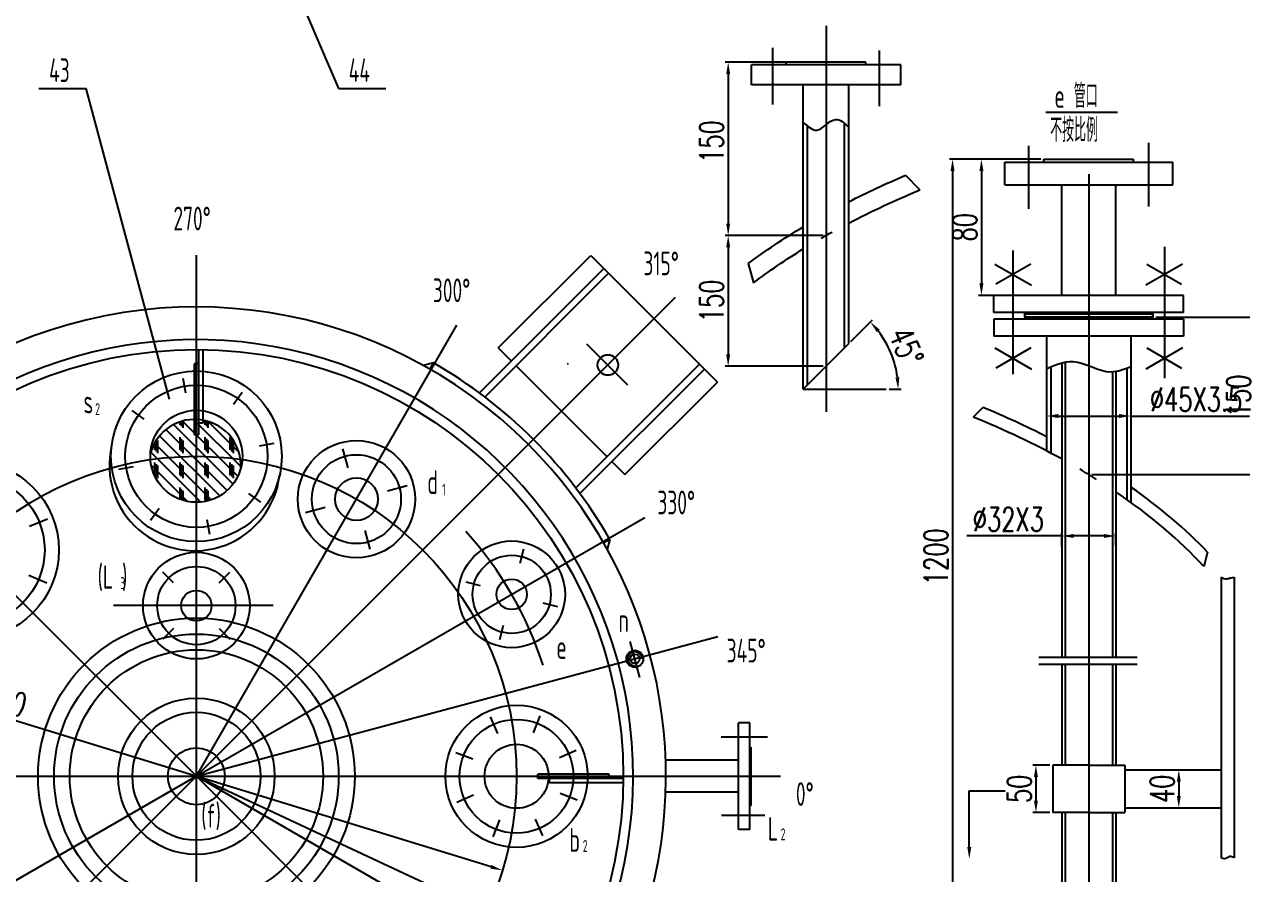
# Model space of a CAD drawing. Extents: x 174 to 768, y -773 to 68.
# Drawn here: x 312 to 568.7, y -595.7 to -416.6 of the extents above; entities that cross this region are included whole.
import ezdxf

# ---------------------------------------------------------------- set-up
doc = ezdxf.new("R2010")
doc.units = 0
doc.header["$MEASUREMENT"] = 0
doc.layers.get('DEFPOINTS').update_dxf_attribs({"linetype": 'CONTINUOUS', "lineweight": 30})
doc.layers.add('DIM', color=7, linetype='CONTINUOUS')
doc.styles.add('HZ5', font='romans.shx', dxfattribs={"width": 0.7, "height": 5, "bigfont": 'hztxt.shx'})
doc.styles.add('J_BigFont', font='gbenor.shx', dxfattribs={"bigfont": 'gbcbig.shx'})
doc.dimstyles.new('机械制图iso', dxfattribs={"dimscale": 0, "dimtxt": 0.18, "dimasz": 2.5, "dimexe": 0.625, "dimexo": 0.625, "dimgap": 1, "dimtad": 1, "dimdec": 4, "dimzin": 0, "dimdsep": 46, "dimtxsty": 'HZ5', "dimcen": 0, "dimadec": 0, "dimazin": 0, "dimtfac": 1, "dimtdec": 4, "dimtmove": 0, "dimatfit": 2, "dimfxl": 0, "dimtolj": 1, "dimtzin": 0, "dimarcsym": 0})

# ---------------------------------------------------------------- blocks, each defined once
blk = doc.blocks.new('*D42')
at = {"layer": 'DEFPOINTS', "color": 0}
for p in [(283.79, -555.34), (412.84, -594.99)]:
    blk.add_point(p, dxfattribs=at)
at = {"layer": 'DIM', "color": 0, "lineweight": -2}
blk.add_line((410.45, -594.26), (286.18, -556.08), dxfattribs=at)
at = {"layer": 'DIM', "color": 0}
for points in [[(286.3, -555.68), (286.06, -556.47), (283.79, -555.34)], [(410.57, -593.86), (410.32, -594.65), (412.84, -594.99)]]:
    blk.add_solid(points, dxfattribs=at)
at = {"layer": 'DIM', "color": 0, "insert": (306.53, -558.67), "char_height": 5, "attachment_point": 5, "rotation": 342.9211, "style": 'HZ5'}
blk.add_mtext('\\A1;%%c900', dxfattribs=at)
blk = doc.blocks.new('*D166')
at = {"layer": 'DEFPOINTS', "color": 0}
for p in [(527.55, -494.27), (545.35, -494.27), (545.35, -499.17)]:
    blk.add_point(p, dxfattribs=at)
at = {"layer": 'DIM', "color": 0, "lineweight": -2}
for p, q in [((527.55, -494.9), (527.55, -499.79)), ((545.35, -494.9), (545.35, -499.79)), ((530.05, -499.17), (542.85, -499.17)), ((545.35, -499.17), (570.35, -499.17))]:
    blk.add_line(p, q, dxfattribs=at)
at = {"layer": 'DIM', "color": 0}
for points in [[(530.05, -498.75), (530.05, -499.59), (527.55, -499.17)], [(542.85, -498.75), (542.85, -499.59), (545.35, -499.17)]]:
    blk.add_solid(points, dxfattribs=at)
at = {"layer": 'DIM', "color": 0, "insert": (559.1, -495.67), "char_height": 5, "attachment_point": 5, "style": 'HZ5'}
blk.add_mtext('\\A1;%%c45X3.5', dxfattribs=at)
blk = doc.blocks.new('*D167')
at = {"layer": 'DEFPOINTS', "color": 0}
for p in [(555.31, -573.8), (555.31, -581.8), (555.44, -581.8)]:
    blk.add_point(p, dxfattribs=at)
at = {"layer": 'DIM', "color": 0, "lineweight": -2}
for p, q in [((555.94, -573.8), (556.07, -573.8)), ((555.44, -576.3), (555.44, -579.3)), ((555.94, -581.8), (556.07, -581.8))]:
    blk.add_line(p, q, dxfattribs=at)
at = {"layer": 'DIM', "color": 0}
for points in [[(555.03, -576.3), (555.86, -576.3), (555.44, -573.8)], [(555.03, -579.3), (555.86, -579.3), (555.44, -581.8)]]:
    blk.add_solid(points, dxfattribs=at)
at = {"layer": 'DIM', "color": 0, "insert": (551.94, -577.8), "char_height": 5, "attachment_point": 5, "rotation": 90, "style": 'HZ5'}
blk.add_mtext('\\A1;40', dxfattribs=at)
blk = doc.blocks.new('*D168')
at = {"layer": 'DEFPOINTS', "color": 0}
for p in [(528.85, -572.8), (525.32, -582.8), (528.85, -582.8)]:
    blk.add_point(p, dxfattribs=at)
at = {"layer": 'DIM', "color": 0, "lineweight": -2}
for p, q in [((528.23, -572.8), (524.7, -572.8)), ((525.32, -575.3), (525.32, -580.3)), ((528.23, -582.8), (524.7, -582.8))]:
    blk.add_line(p, q, dxfattribs=at)
at = {"layer": 'DIM', "color": 0}
for points in [[(524.9, -575.3), (525.74, -575.3), (525.32, -572.8)], [(524.9, -580.3), (525.74, -580.3), (525.32, -582.8)]]:
    blk.add_solid(points, dxfattribs=at)
at = {"layer": 'DIM', "color": 0, "insert": (521.82, -577.8), "char_height": 5, "attachment_point": 5, "rotation": 90, "style": 'HZ5'}
blk.add_mtext('\\A1;50', dxfattribs=at)
blk = doc.blocks.new('*D169')
at = {"layer": 'DEFPOINTS', "color": 0}
for p in [(530.75, -524.47), (530.75, -527.27), (542.15, -527.13)]:
    blk.add_point(p, dxfattribs=at)
at = {"layer": 'DIM', "color": 0, "lineweight": -2}
for p, q in [((530.75, -524.47), (510.75, -524.47)), ((530.75, -526.65), (530.75, -523.85)), ((539.65, -524.47), (533.25, -524.47)), ((542.15, -526.5), (542.15, -523.85))]:
    blk.add_line(p, q, dxfattribs=at)
at = {"layer": 'DIM', "color": 0}
for points in [[(533.25, -524.06), (533.25, -524.89), (530.75, -524.47)], [(539.65, -524.06), (539.65, -524.89), (542.15, -524.47)]]:
    blk.add_solid(points, dxfattribs=at)
at = {"layer": 'DIM', "color": 0, "insert": (519.5, -520.97), "char_height": 5, "attachment_point": 5, "style": 'HZ5'}
blk.add_mtext('\\A1;%%c32X3', dxfattribs=at)
blk = doc.blocks.new('*D172')
at = {"layer": 'DEFPOINTS', "color": 0}
for p in [(549.94, -478.32), (536.45, -511.52), (571.56, -511.52)]:
    blk.add_point(p, dxfattribs=at)
at = {"layer": 'DIM', "color": 0, "lineweight": -2}
for p, q in [((550.57, -478.32), (572.19, -478.32)), ((571.56, -480.82), (571.56, -509.02)), ((537.08, -511.52), (572.19, -511.52))]:
    blk.add_line(p, q, dxfattribs=at)
at = {"layer": 'DIM', "color": 0}
for points in [[(571.14, -480.82), (571.98, -480.82), (571.56, -478.32)], [(571.14, -509.02), (571.98, -509.02), (571.56, -511.52)]]:
    blk.add_solid(points, dxfattribs=at)
at = {"layer": 'DIM', "color": 0, "insert": (568.06, -494.92), "char_height": 5, "attachment_point": 5, "rotation": 90, "style": 'HZ5'}
blk.add_mtext('\\A1;150', dxfattribs=at)
blk = doc.blocks.new('*D173')
at = {"layer": 'DEFPOINTS', "color": 0}
for p in [(527, -444.98), (507.74, -612.72), (542.15, -612.72)]:
    blk.add_point(p, dxfattribs=at)
at = {"layer": 'DIM', "color": 0, "lineweight": -2}
for p, q in [((526.38, -444.98), (507.12, -444.98)), ((507.74, -447.48), (507.74, -610.22)), ((541.53, -612.72), (507.12, -612.72))]:
    blk.add_line(p, q, dxfattribs=at)
at = {"layer": 'DIM', "color": 0}
for points in [[(507.32, -447.48), (508.16, -447.48), (507.74, -444.98)], [(507.32, -610.22), (508.16, -610.22), (507.74, -612.72)]]:
    blk.add_solid(points, dxfattribs=at)
at = {"layer": 'DIM', "color": 0, "insert": (504.24, -528.85), "char_height": 5, "attachment_point": 5, "rotation": 90, "style": 'HZ5'}
blk.add_mtext('\\A1;1200', dxfattribs=at)
blk = doc.blocks.new('*D181')
at = {"layer": 'DEFPOINTS', "color": 0}
for p in [(481.07, -461.09), (460.44, -488.69), (481.07, -488.69)]:
    blk.add_point(p, dxfattribs=at)
at = {"layer": 'DIM', "color": 0, "lineweight": -2}
for p, q in [((480.45, -461.09), (459.81, -461.09)), ((460.44, -463.59), (460.44, -486.19)), ((480.45, -488.69), (459.81, -488.69))]:
    blk.add_line(p, q, dxfattribs=at)
at = {"layer": 'DIM', "color": 0}
for points in [[(460.02, -463.59), (460.85, -463.59), (460.44, -461.09)], [(460.02, -486.19), (460.85, -486.19), (460.44, -488.69)]]:
    blk.add_solid(points, dxfattribs=at)
at = {"layer": 'DIM', "color": 0, "insert": (456.94, -474.89), "char_height": 5, "attachment_point": 5, "rotation": 90, "style": 'HZ5'}
blk.add_mtext('\\A1;150', dxfattribs=at)
blk = doc.blocks.new('*D180')
at = {"layer": 'DEFPOINTS', "color": 0}
for p in [(489.47, -424.53), (460.44, -461.09), (481.07, -461.09)]:
    blk.add_point(p, dxfattribs=at)
at = {"layer": 'DIM', "color": 0, "lineweight": -2}
for p, q in [((488.85, -424.53), (459.81, -424.53)), ((460.44, -427.03), (460.44, -458.59)), ((480.45, -461.09), (459.81, -461.09))]:
    blk.add_line(p, q, dxfattribs=at)
at = {"layer": 'DIM', "color": 0}
for points in [[(460.02, -427.03), (460.85, -427.03), (460.44, -424.53)], [(460.02, -458.59), (460.85, -458.59), (460.44, -461.09)]]:
    blk.add_solid(points, dxfattribs=at)
at = {"layer": 'DIM', "color": 0, "insert": (456.94, -441.29), "char_height": 5, "attachment_point": 5, "rotation": 90, "style": 'HZ5'}
blk.add_mtext('\\A1;150', dxfattribs=at)
blk = doc.blocks.new('*D182')
at = {"layer": 'DEFPOINTS', "color": 0}
for p in [(485.87, -483.89), (495.59, -488.31), (476.27, -493.49), (476.27, -493.49), (493.73, -493.49)]:
    blk.add_point(p, dxfattribs=at)
at = {"layer": 'DIM', "color": 0, "lineweight": -2}
for p, q in [((486.31, -483.45), (490.86, -478.9)), ((494.36, -493.49), (496.9, -493.49))]:
    blk.add_line(p, q, dxfattribs=at)
blk.add_arc((476.27, -493.49), 20, 7.1652, 37.8348, dxfattribs=at)
at = {"layer": 'DIM', "color": 0}
for points in [[(491.76, -481.49), (492.38, -480.94), (490.42, -479.34)], [(496.53, -490.97), (495.7, -491.02), (496.27, -493.49)]]:
    blk.add_solid(points, dxfattribs=at)
at = {"layer": 'DIM', "color": 0, "insert": (497.99, -484.49), "char_height": 5, "attachment_point": 5, "rotation": 292.5, "style": 'HZ5'}
blk.add_mtext('\\A1;45°', dxfattribs=at)
blk = doc.blocks.new('*D188')
at = {"layer": 'DEFPOINTS', "color": 0}
for p in [(527, -444.98), (513.83, -473.72), (530.75, -473.72)]:
    blk.add_point(p, dxfattribs=at)
at = {"layer": 'DIM', "color": 0, "lineweight": -2}
for p, q in [((526.38, -444.98), (513.21, -444.98)), ((513.83, -447.48), (513.83, -471.22)), ((530.13, -473.72), (513.21, -473.72))]:
    blk.add_line(p, q, dxfattribs=at)
at = {"layer": 'DIM', "color": 0}
for points in [[(513.42, -447.48), (514.25, -447.48), (513.83, -444.98)], [(513.42, -471.22), (514.25, -471.22), (513.83, -473.72)]]:
    blk.add_solid(points, dxfattribs=at)
at = {"layer": 'DIM', "color": 0, "insert": (510.33, -459.35), "char_height": 5, "attachment_point": 5, "rotation": 90, "style": 'HZ5'}
blk.add_mtext('\\A1;80', dxfattribs=at)

msp = doc.modelspace()

# ---------------------------------------------------------------- hatches: boundary and pattern name
at = {"layer": 'DIM'}
h = msp.add_hatch(dxfattribs=at)
h.set_pattern_fill('CORK', color=256, scale=15, angle=-45, style=0)
h.set_pattern_definition([(315, (477.4428, 46.553), (1.325825, 1.325825), []), (90, (477.443, 45.227), (-5.3033, 2e-11), [2.65165, -2.65165]), (90, (477.774, 44.8957), (-5.3033, 2e-11), [2.65165, -2.65165]), (90, (478.1057, 44.564), (-5.3033, 2e-11), [2.65165, -2.65165])])
h.paths.add_polyline_path([(338.63593, -508.36299, 0.393299677), (348.31283, -517.36773), (348.31283, -507.66574, 0.035979828)])
h.paths.add_polyline_path([(348.31283, -507.66574), (348.31283, -517.36773, 0.198912367), (355.17318, -514.52608, 0.128645182), (357.65388, -510.28747, 0.051195722), (357.59349, -508.30678, 0.034495691)])
h.paths.add_polyline_path([(357.59349, -508.30678, 0.365986213), (348.31283, -499.8951), (348.31283, -507.66574, -0.034495691)])
h.paths.add_polyline_path([(348.31283, -499.8951, 0.345824392), (338.63585, -506.96954, 0.035952525), (338.63593, -508.36299, -0.035979828), (348.31283, -507.66574)])

# ---------------------------------------------------------------- linework, layer by layer
for p, q in [((357.06782, -380.47457), (378.2629, -430.12742)), ((469.82053, -433.43473), (469.82053, -421.51401)), ((492.32053, -433.85408), (492.32053, -422.07066)), ((465.32053, -429.32653), (465.32053, -425.12653)), ((496.82053, -425.12653), (465.32053, -425.12653)), ((472.67053, -425.12653), (472.67053, -424.52653)), ((489.47053, -424.52653), (472.67053, -424.52653)), ((489.47053, -425.12653), (489.47053, -424.52653)), ((496.82053, -429.32653), (496.82053, -425.12653)), ((315.08638, -430.12742), (325.08638, -430.12742)), ((342.63175, -495.60766), (325.08638, -430.12742)), ((378.2629, -430.12742), (388.2629, -430.12742)), ((496.82053, -429.32653), (465.32053, -429.32653)), ((476.27053, -493.48939), (476.27053, -429.32653)), ((485.87053, -483.88939), (485.87053, -429.32653)), ((542.51798, -435.12502), (527.38306, -435.12502)), ((477.17053, -492.58939), (477.17053, -438.02186)), ((484.97053, -484.78939), (484.97053, -437.46649)), ((523.79775, -455.47235), (523.79775, -442.216)), ((549.11025, -455.00058), (549.11025, -441.58977)), ((518.73525, -450.37885), (518.73525, -445.65385)), ((518.73525, -445.65385), (554.17275, -445.65385)), ((527.004, -445.65385), (527.004, -444.97885)), ((527.004, -444.97885), (545.904, -444.97885)), ((545.904, -445.65385), (545.904, -444.97885)), ((554.17275, -450.37885), (554.17275, -445.65385)), ((497.80518, -448.40094), (500.87099, -451.46675)), ((536.454, -448.19288), (536.454, -617.32494)), ((518.73525, -450.37885), (554.17275, -450.37885)), ((530.754, -473.71991), (530.754, -450.37885)), ((542.154, -473.71991), (542.154, -450.37885)), ((520.454, -464.23768), (520.454, -490.36971)), ((552.454, -463.52094), (552.454, -491.19088)), ((411.94471, -484.80523), (431.46085, -465.28908)), ((431.46085, -465.28908), (458.18949, -492.01772)), ((464.64079, -466.98776), (465.74697, -471.11607)), ((407.97447, -494.2909), (434.21857, -468.0468)), ((409.13887, -495.16297), (435.2368, -469.06503)), ((516.67981, -467.1277), (524.41148, -471.59158)), ((524.22819, -467.1277), (516.86458, -471.37908)), ((556.22819, -467.1277), (548.49652, -471.59158)), ((548.67981, -467.1277), (556.04342, -471.37908)), ((516.454, -477.31991), (516.454, -473.71991)), ((556.454, -473.71991), (516.454, -473.71991)), ((556.454, -477.31991), (556.454, -473.71991)), ((556.454, -477.31991), (516.454, -477.31991)), ((522.96728, -477.71991), (522.96728, -477.31991)), ((549.94072, -477.71991), (549.94072, -477.31991)), ((516.454, -478.71991), (516.454, -482.31991)), ((556.454, -478.71991), (516.454, -478.71991)), ((522.96728, -478.31991), (522.96728, -477.71991)), ((522.96728, -477.71991), (522.96728, -478.31991)), ((549.94072, -477.71991), (522.96728, -477.71991)), ((522.96728, -478.31991), (522.96728, -478.71991)), ((549.94072, -478.31991), (522.96728, -478.31991)), ((549.94072, -478.31991), (522.96728, -478.31991)), ((549.94072, -478.31991), (549.94072, -477.71991)), ((549.94072, -477.71991), (549.94072, -478.31991)), ((549.94072, -478.31991), (549.94072, -478.71991)), ((556.454, -478.71991), (556.454, -482.31991)), ((556.454, -482.31991), (516.454, -482.31991)), ((527.554, -482.31991), (527.554, -506.52882)), ((545.354, -482.31991), (545.354, -517.40558)), ((411.94471, -484.80523), (414.70242, -487.56294)), ((476.27053, -493.48939), (485.87053, -483.88939)), ((516.67981, -484.79819), (524.41148, -489.26207)), ((524.22819, -484.79819), (516.86458, -489.04957)), ((556.22819, -484.79819), (548.49652, -489.26207)), ((548.67981, -484.79819), (556.04342, -489.04957)), ((398.2947, -487.97593), (396.22331, -488.53095)), ((398.2947, -487.97593), (397.5447, -489.27497)), ((415.72066, -488.58118), (434.89739, -507.75791)), ((426.70775, -488.09767), (426.49562, -488.3098)), ((428.31561, -514.3397), (454.41354, -488.24177)), ((429.18767, -515.5041), (455.43177, -489.26)), ((528.454, -488.81752), (528.454, -506.99997)), ((530.754, -487.99245), (530.754, -550.02185)), ((531.454, -487.82791), (531.454, -550.02185)), ((541.454, -489.82536), (541.454, -550.02185)), ((542.154, -489.74409), (542.154, -550.02185)), ((544.454, -489.06361), (544.454, -516.76155)), ((438.67334, -511.53386), (458.18949, -492.01772)), ((476.27053, -493.48939), (493.73338, -493.48939)), ((514.14729, -497.35438), (512.09503, -499.40664)), ((435.91563, -508.77615), (438.67334, -511.53386)), ((313.11726, -522.40269), (316.91068, -520.87936)), ((435.50264, -525.18387), (434.2036, -525.93387)), ((435.50264, -525.18387), (434.94762, -527.25526)), ((561.52268, -527.88986), (560.70893, -530.92682)), ((313.0052, -532.73989), (316.76472, -534.34509)), ((530.754, -551.48798), (530.754, -572.79672)), ((531.454, -551.48798), (531.454, -572.79672)), ((541.454, -551.48798), (541.454, -572.79672)), ((542.154, -551.48798), (542.154, -572.79672)), ((465.01283, -563.91574), (462.61283, -563.91574)), ((462.61283, -586.41574), (462.61283, -563.91574)), ((465.01283, -586.41574), (465.01283, -563.91574)), ((468.75606, -566.91574), (458.94628, -566.91574)), ((465.31283, -581.29858), (465.31283, -569.0329)), ((462.61283, -571.79074), (447.25529, -571.79074)), ((536.454, -572.79672), (528.854, -572.79672)), ((528.854, -572.79672), (528.854, -582.79672)), ((536.454, -572.79672), (544.054, -572.79672)), ((544.054, -572.79672), (544.054, -582.79672)), ((544.054, -573.79672), (564.34225, -573.79672)), ((462.61283, -578.54074), (447.25529, -578.54074)), ((511.26994, -578.22226), (518.81925, -578.22226)), ((511.26994, -590.09327), (511.26994, -578.22226)), ((465.31283, -581.29858), (465.01283, -581.29858)), ((544.054, -581.79672), (564.34225, -581.79672)), ((468.19408, -583.41574), (459.00489, -583.41574)), ((536.454, -582.79672), (528.854, -582.79672)), ((530.754, -582.79672), (530.754, -601.32319)), ((531.454, -582.79672), (531.454, -602.02319)), ((536.454, -582.79672), (544.054, -582.79672)), ((541.454, -582.79672), (541.454, -612.02319)), ((542.154, -582.79672), (542.154, -612.72319)), ((465.01283, -586.41574), (462.61283, -586.41574))]:
    msp.add_line(p, q, dxfattribs=at)
at = {"layer": 'DIM', "ltscale": 10}
for p, q in [((481.07053, -416.90917), (481.07053, -498.26842)), ((348.31283, -695.20691), (348.31283, -465.23366)), ((348.31283, -575.16574), (449.36343, -474.11514)), ((348.31283, -575.16574), (403.23623, -480.03563)), ((348.76283, -485.16686), (348.76283, -503.16574)), ((349.66283, -485.17586), (349.66283, -500.71564)), ((348.31283, -575.16574), (260.98317, -487.83607)), ((348.76283, -488.16574), (347.86283, -488.16574)), ((347.86283, -488.16574), (347.86283, -503.16574)), ((349.66283, -500.71564), (348.76283, -500.71564)), ((348.76283, -503.16574), (347.86283, -503.16574)), ((348.31283, -575.16574), (442.83205, -520.59504)), ((348.31283, -575.16574), (458.28005, -545.70011)), ((441.81822, -554.32222), (439.78957, -546.75118)), ((411.84762, -566.12698), (410.30126, -562.60203)), ((419.40037, -565.97054), (420.79944, -562.38459)), ((424.85159, -571.20052), (428.37654, -569.65416)), ((406.61764, -571.5782), (403.03168, -570.17913)), ((435.31283, -574.71574), (420.31283, -574.71574)), ((420.31283, -575.61574), (420.31283, -574.71574)), ((435.31283, -575.61574), (435.31283, -574.71574)), ((225.66881, -575.16574), (471.50118, -575.16574)), ((348.31283, -575.16574), (245.72064, -634.39737)), ((348.31283, -575.16574), (247.75775, -675.72082)), ((438.31171, -575.61574), (420.31283, -575.61574)), ((422.76293, -576.51574), (422.76293, -575.61574)), ((438.30271, -576.51574), (422.76293, -576.51574)), ((406.77408, -579.13095), (403.24913, -580.67731)), ((425.00803, -578.75327), (428.59399, -580.15234)), ((412.2253, -584.36093), (410.82623, -587.94689)), ((419.77805, -584.20449), (421.32441, -587.72944))]:
    msp.add_line(p, q, dxfattribs=at)
at = {"layer": 'DIM', "ltscale": 15}
for p, q in [((430.57173, -483.91611), (439.22469, -492.56906)), ((346.07507, -494.36389), (345.55424, -491.2679)), ((356.13632, -496.67757), (357.95723, -494.12009)), ((337.32467, -499.84225), (334.76719, -498.02134)), ((361.61468, -505.42797), (364.71067, -504.90714)), ((335.01099, -509.9035), (331.915, -510.42433)), ((359.301, -515.48923), (361.85848, -517.31013)), ((340.48934, -518.6539), (338.66844, -521.21138)), ((350.5506, -520.96758), (351.07143, -524.06357))]:
    msp.add_line(p, q, dxfattribs=at)
at = {"layer": 'DIM', "ltscale": 20}
for p, q in [((380.30016, -510.13064), (379.21003, -506.06222)), ((388.64122, -514.94635), (392.72763, -513.8514)), ((375.48445, -518.4717), (371.33356, -519.58392)), ((383.82551, -523.28741), (384.89678, -527.28546)), ((416.55617, -530.20472), (417.37376, -527.15343)), ((343.49712, -534.35002), (341.26342, -532.11632)), ((353.12855, -534.35002), (355.36225, -532.11632)), ((408.21511, -535.02044), (405.16381, -534.20284)), ((421.37188, -538.54578), (424.42318, -539.36338)), ((364.49576, -539.16574), (330.8234, -539.16574)), ((343.49712, -543.98145), (341.26342, -546.21515)), ((353.12855, -543.98145), (355.36225, -546.21515)), ((413.03082, -543.3615), (412.21323, -546.41279)), ((348.31283, -575.16574), (439.21221, -666.06511)), ((348.31283, -575.16574), (446.85439, -632.05873)), ((348.31283, -575.16574), (448.64291, -621.95042))]:
    msp.add_line(p, q, dxfattribs=at)
at = {"layer": 'DIM', "ltscale": 0.5}
for p, q in [((564.34225, -533.18766), (564.34225, -592.34701)), ((567.14225, -533.18766), (567.14225, -592.35397))]:
    msp.add_line(p, q, dxfattribs=at)
at = {"layer": 'DIM', "ltscale": 0.2}
for p, q in [((525.92524, -550.02185), (546.7007, -550.02185)), ((525.92524, -551.48798), (546.7007, -551.48798))]:
    msp.add_line(p, q, dxfattribs=at)
at = {"layer": 'DIM', "ltscale": 10}
for centre, radius in [((348.31283, -575.16574), 90), ((348.31283, -575.16574), 67.5), ((300.58313, -527.43603), 15.75), ((348.31283, -539.16574), 11.25), ((348.31283, -539.16574), 8.25), ((348.31283, -539.16574), 3.21972), ((348.31283, -575.16574), 30), ((348.31283, -575.16574), 13.5), ((415.81283, -575.16574), 12)]:
    msp.add_circle(centre, radius, dxfattribs=at)
at = {"layer": 'DIM'}
for centre, radius in [((435.0671, -488.41147), 2.16), ((348.31283, -507.66574), 18), ((348.31283, -507.66574), 9.70199), ((382.06283, -516.70902), 12.375), ((300.58313, -527.43603), 18.75), ((382.06283, -516.70902), 4.5), ((414.79349, -536.78311), 11.25), ((414.79349, -536.78311), 3.21972), ((348.31283, -575.16574), 33.375), ((348.31283, -575.16574), 26.7), ((440.76543, -550.39314), 1.77366), ((440.76543, -550.39314), 1.00955), ((348.31283, -575.16574), 16.5), ((415.81283, -575.16574), 15), ((348.31283, -575.16574), 6), ((415.81283, -575.16574), 6.75)]:
    msp.add_circle(centre, radius, dxfattribs=at)
at = {"layer": 'DIM', "ltscale": 15}
msp.add_circle((348.31283, -507.66574), 15, dxfattribs=at)
at = {"layer": 'DIM', "ltscale": 20}
for centre, radius in [((382.06283, -516.70902), 9.375), ((414.79349, -536.78311), 8.25)]:
    msp.add_circle(centre, radius, dxfattribs=at)
at = {"layer": 'DIM'}
for centre, radius, start, end in [((348.31283, -575.16574), 99, 45, 261.625032), ((348.31283, -575.16574), 92.1, 286.7831797, 210), ((348.31283, -575.16574), 100.5, 29.8236431, 60.1763569), ((347.9769, -509.59128), 9.70199, 355.8850425, 164.3222546), ((347.9769, -509.59128), 18, 166.991234, 353.2160632), ((348.31283, -575.16574), 99, 278.374968, 45), ((440.76543, -550.39314), 1.49148, 0, 267.4671531)]:
    msp.add_arc(centre, radius, start, end, dxfattribs=at)
at = {"layer": 'DIM', "ltscale": 10}
msp.add_arc((348.31283, -575.16574), 76.76525, 17.7793249, 42.2657588, dxfattribs=at)
at = {"layer": 'DIM', "extrusion": (0, 0, -1)}
for major_axis, ratio, start_param, end_param in [((184.2, 0), 0.511400651, 3.927367479, 4.015221597), ((180, 0), 0.5, 3.903771361, 4.017894027), ((184.2, 0), 0.511400651, 3.747309577, 3.850678163), ((180, 0), 0.5, 3.855564319, 3.874893122), ((180, 0), 0.5, 3.724018265, 3.823032311)]:
    msp.add_ellipse((616.07053, -520.62068), major_axis=major_axis, ratio=ratio, start_param=start_param, end_param=end_param, dxfattribs=at)
at = {"layer": 'DIM'}
for major_axis, ratio, start_param, end_param in [((-177.8, 0), 0.507874016, 3.923992334, 4.025906297), ((-175, 0), 0.5, 3.881016183, 4.027955138), ((-175, 0), 0.5, 3.816281931, 3.847821816), ((-175, 0), 0.5, 3.569037022, 3.778397149), ((-177.8, 0), 0.507874016, 3.591990986, 3.76936769)]:
    msp.add_ellipse((401.454, -567.19963), major_axis=major_axis, ratio=ratio, start_param=start_param, end_param=end_param, dxfattribs=at)
for points in [[(476.27053, -437.22314), (479.13598, -438.87751), (483.03585, -436.62592), (485.87053, -438.26253)], [(527.554, -489.20122), (533.17072, -487.69623), (541.15203, -489.83481), (545.354, -488.70889)]]:
    msp.add_spline(points, degree=3, dxfattribs=at)
at = {"layer": 'DIM', "ltscale": 0.2}
for points in [[(564.34225, -533.18766), (565.56473, -533.51523), (566.47235, -533.27203), (567.14225, -533.18766)], [(567.14225, -592.35397), (566.18827, -592.09835), (565.10255, -592.55073), (564.34225, -592.34701)]]:
    msp.add_spline(points, degree=3, dxfattribs=at)
at = {"layer": 'DIM'}
msp.add_solid([(511.6866, -590.09327), (510.85327, -590.09327), (511.26994, -592.59327)], dxfattribs=at)

# ---------------------------------------------------------------- texts
at = {"layer": 'DIM', "style": 'J_BigFont', "width": 0.7}
for s, height, p in [('43', 5, (317.2626, -428.73709)), ('44', 5, (380.43912, -428.73709)), ('e 管口', 5, (529.23294, -434.16799)), ('不按比例', 5, (528.32589, -441.35086)), ('270°', 5, (343.4735, -460.01918)), ('315°', 5, (442.57713, -469.48848)), ('300°', 5, (398.17574, -475.15905)), ('s', 5, (324.52301, -498.63772)), ('2', 2.5, (326.98489, -498.96067)), ('d', 5, (397.02433, -515.62829)), ('1', 2.5, (400.12673, -515.95812)), ('330°', 5, (445.51604, -519.91415)), ('(L )', 5, (327.49311, -535.60823)), ('3', 2.5, (332.27277, -535.66888)), ('n', 5, (437.3522, -544.76531)), ('345°', 5, (460.11636, -551.15132)), ('e', 5, (424.21441, -550.39465)), ('0°', 5, (474.71152, -581.40222)), ('(f)', 5, (349.3398, -585.99086)), ('L', 5, (468.80757, -588.73467)), ('b', 5, (426.97154, -591.09475)), ('2', 2.5, (471.50938, -588.64205)), ('2', 2.5, (429.78522, -591.10832))]:
    msp.add_text(s, height=height, dxfattribs=at).set_placement(p)

# ---------------------------------------------------------------- dimensions: what is measured, and where the dimension line sits
at = {"layer": 'DIM'}
dim = msp.add_linear_dim(base=(460.43806, -461.09127), p1=(489.47053, -424.52653), p2=(481.07053, -461.09127), angle=270, text='150', dimstyle='机械制图iso', override={"dimscale": 1}, dxfattribs=at)
dim.commit()
dim.dimension.update_dxf_attribs({"geometry": '*D180', "text_midpoint": (460.43806, -441.28744), "dimtype": 160})
for base, p1, p2, text, picture, middle in [((507.74088, -612.72319), (527.004, -444.97885), (542.154, -612.72319), '1200', '*D173', (504.24088, -528.85102)), ((513.83385, -473.71991), (527.004, -444.97885), (530.754, -473.71991), '80', '*D188', (510.33385, -459.34938)), ((460.43806, -488.68939), (481.07053, -461.09127), (481.07053, -488.68939), '150', '*D181', (456.93806, -474.89033)), ((571.56133, -511.52199), (549.94072, -478.31991), (536.454, -511.52199), '150', '*D172', (568.06133, -494.92095)), ((525.32047, -582.79672), (528.854, -572.79672), (528.854, -582.79672), '50', '*D168', (521.82047, -577.79672)), ((555.44435, -581.79672), (555.31279, -573.79672), (555.31279, -581.79672), '40', '*D167', (551.94435, -577.79672))]:
    dim = msp.add_linear_dim(base=base, p1=p1, p2=p2, angle=90, text=text, dimstyle='机械制图iso', override={"dimscale": 1}, dxfattribs=at)
    dim.commit()
    dim.dimension.update_dxf_attribs({"geometry": picture, "text_midpoint": middle})
dim = msp.add_angular_dim_2l(base=(495.59295, -488.31196), line1=((476.27053, -493.48939), (485.87053, -483.88939)), line2=((476.27053, -493.48939), (493.73338, -493.48939)), dimstyle='机械制图iso', override={"dimscale": 1}, dxfattribs=at)
dim.commit()
dim.dimension.update_dxf_attribs({"geometry": '*D182', "text_midpoint": (497.98543, -484.49478)})
dim = msp.add_linear_dim(base=(545.354, -499.16912), p1=(527.554, -494.27032), p2=(545.354, -494.27032), text='%%c45X3.5', dimstyle='机械制图iso', override={"dimscale": 1}, dxfattribs=at)
dim.commit()
dim.dimension.update_dxf_attribs({"geometry": '*D166', "text_midpoint": (559.104, -499.16912), "dimtype": 160})
dim = msp.add_linear_dim(base=(530.754, -524.47385), p1=(542.154, -527.12636), p2=(530.754, -527.27174), text='%%c32X3', dimstyle='机械制图iso', override={"dimscale": 1}, dxfattribs=at)
dim.commit()
dim.dimension.update_dxf_attribs({"geometry": '*D169', "text_midpoint": (519.504, -520.97385)})
dim = msp.add_diameter_dim_2p(p1=(412.83617, -594.98969), p2=(283.7895, -555.34178), text='%%c900', dimstyle='机械制图iso', override={"dimscale": 1}, dxfattribs=at)
dim.commit()
dim.dimension.update_dxf_attribs({"geometry": '*D42', "text_midpoint": (305.50515, -562.01363), "dimtype": 163})

doc.saveas('drawing.dxf')
